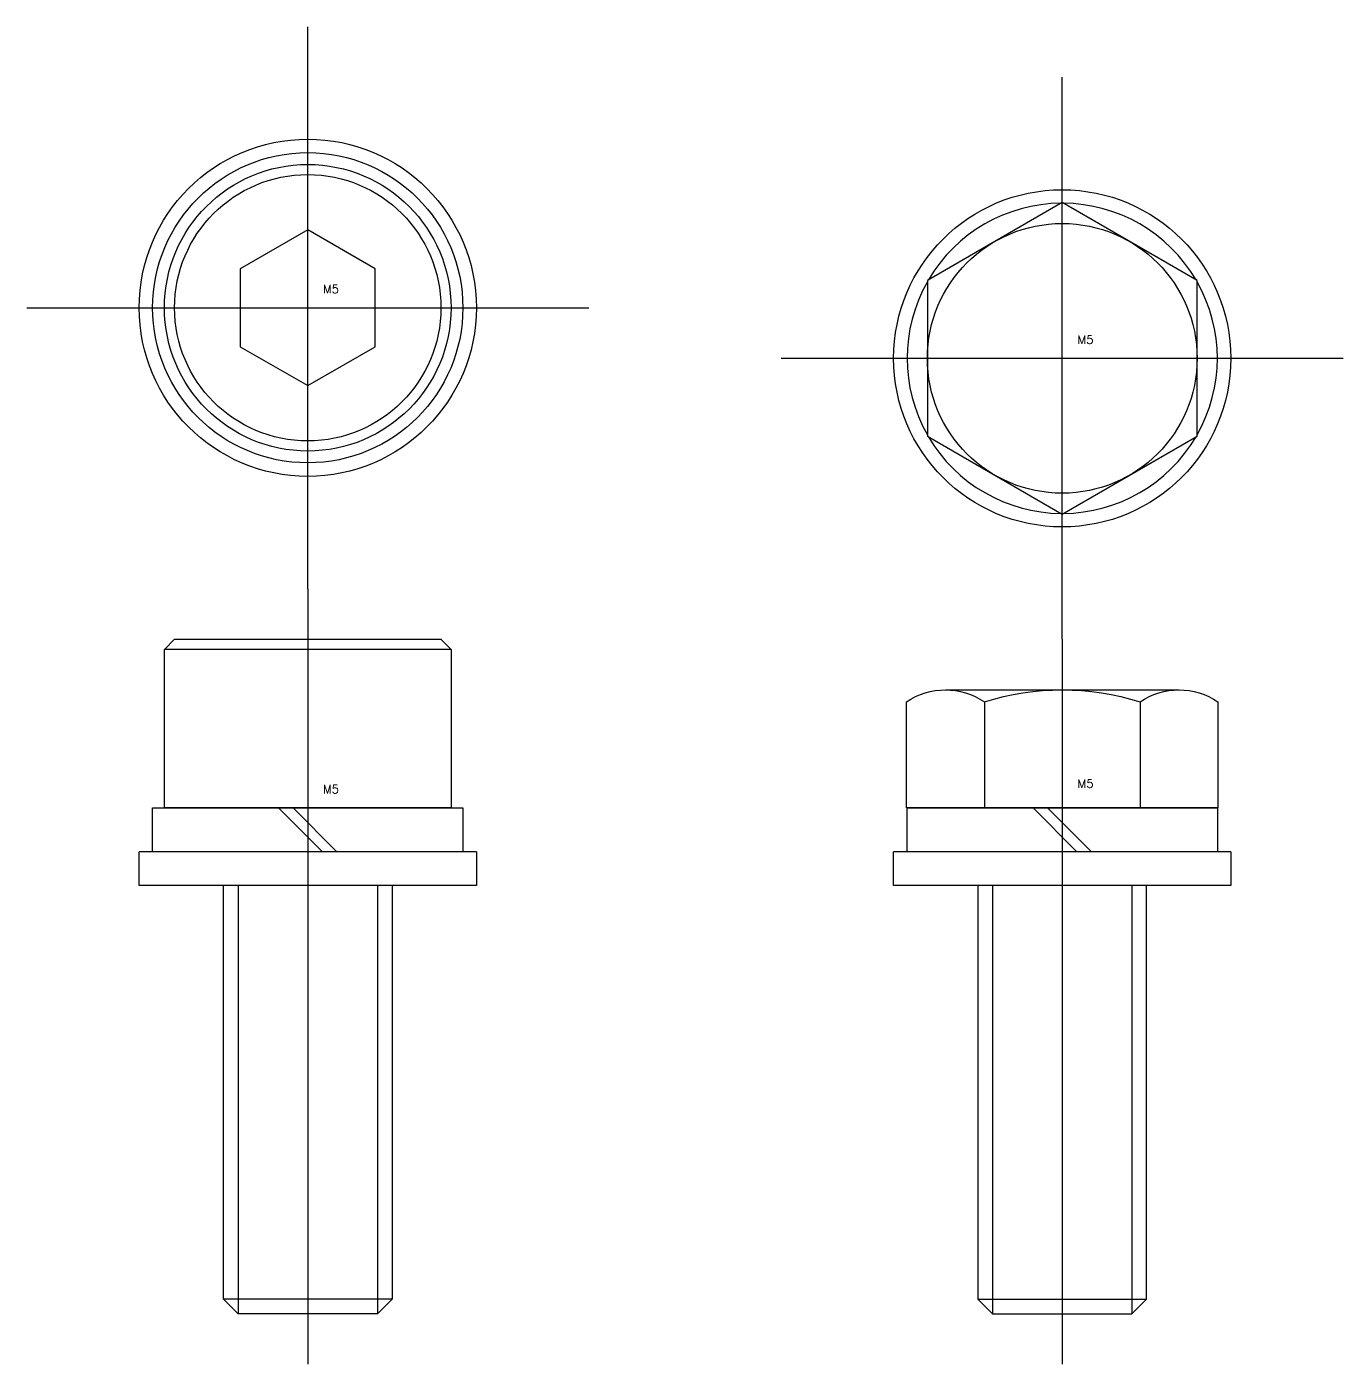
# Model space of a CAD drawing. Header units: millimetres. Extents: x 5559 to 5876, y 5929 to 6003.
# Drawn here: x 5837.24 to 5876.28, y 5949.91 to 5989.58 of the extents above; entities that cross this region are included whole.
import ezdxf

# ---------------------------------------------------------------- set-up
doc = ezdxf.new("R2010")
doc.units = ezdxf.units.MM
doc.linetypes.add('CENTER', pattern=[50.8, 31.75, -6.35, 6.35, -6.35])
doc.linetypes.add('HIDDEN', pattern=[9.525, 6.35, -3.175])
doc.layers.add('1', color=220, linetype='CENTER')
doc.layers.add('3', color=223, linetype='HIDDEN')
doc.styles.get("Standard").update_dxf_attribs({"font": 'romans.shx', "bigfont": 'whgtxt.shx'})

msp = doc.modelspace()

# ---------------------------------------------------------------- linework, layer by layer
at = {"color": 3}
for p, q in [((5845.574, 5983.555), (5843.574, 5982.403)), ((5847.574, 5982.403), (5845.574, 5983.555)), ((5843.574, 5982.403), (5843.574, 5980.091)), ((5847.574, 5980.091), (5847.574, 5982.403)), ((5843.574, 5980.091), (5845.574, 5978.939)), ((5845.574, 5978.939), (5847.574, 5980.091)), ((5841.324, 5971.114), (5841.624, 5971.414)), ((5849.824, 5971.114), (5841.324, 5971.114)), ((5841.324, 5966.414), (5841.324, 5971.114)), ((5841.624, 5971.414), (5849.524, 5971.414)), ((5849.524, 5971.414), (5849.824, 5971.114)), ((5849.824, 5971.114), (5849.824, 5966.414)), ((5864.485, 5969.914), (5871.413, 5969.914)), ((5865.64, 5969.557), (5865.64, 5966.414)), ((5870.258, 5969.557), (5870.258, 5966.414)), ((5840.974, 5965.114), (5840.974, 5966.414)), ((5840.974, 5966.414), (5850.174, 5966.414)), ((5849.824, 5966.414), (5841.324, 5966.414)), ((5846.008, 5965.114), (5844.708, 5966.414)), ((5846.441, 5965.114), (5845.141, 5966.414)), ((5850.174, 5966.414), (5850.174, 5965.114)), ((5863.349, 5965.114), (5863.349, 5966.414)), ((5863.349, 5966.414), (5872.549, 5966.414)), ((5868.382, 5965.114), (5867.082, 5966.414)), ((5868.816, 5965.114), (5867.516, 5966.414)), ((5872.549, 5966.414), (5872.549, 5965.114)), ((5840.574, 5964.114), (5840.574, 5965.114)), ((5850.574, 5965.114), (5840.574, 5965.114)), ((5850.174, 5965.114), (5840.974, 5965.114)), ((5850.574, 5965.114), (5850.574, 5964.114)), ((5862.949, 5964.114), (5862.949, 5965.114)), ((5872.949, 5965.114), (5862.949, 5965.114)), ((5872.549, 5965.114), (5863.349, 5965.114)), ((5872.949, 5965.114), (5872.949, 5964.114)), ((5850.574, 5964.114), (5840.574, 5964.114)), ((5843.074, 5951.847), (5843.074, 5964.114)), ((5848.074, 5964.114), (5848.074, 5951.847)), ((5872.949, 5964.114), (5862.949, 5964.114)), ((5865.449, 5964.114), (5865.449, 5951.847)), ((5870.449, 5951.847), (5870.449, 5964.114)), ((5843.507, 5951.414), (5843.074, 5951.847)), ((5848.074, 5951.847), (5843.074, 5951.847)), ((5848.074, 5951.847), (5847.641, 5951.414)), ((5865.449, 5951.847), (5870.449, 5951.847)), ((5865.449, 5951.847), (5865.882, 5951.414)), ((5870.016, 5951.414), (5870.449, 5951.847)), ((5847.641, 5951.414), (5843.507, 5951.414)), ((5865.882, 5951.414), (5870.016, 5951.414))]:
    msp.add_line(p, q, dxfattribs=at)
msp.add_lwpolyline([(5871.949, 5977.438), (5871.949, 5982.057), (5867.949, 5984.366), (5863.949, 5982.057), (5863.949, 5977.438), (5867.949, 5975.128), (5871.949, 5977.438)], dxfattribs=at)
msp.add_lwpolyline([(5863.33, 5966.414), (5863.33, 5969.557, -0.309401), (5865.64, 5969.557, -0.154701), (5870.258, 5969.557, -0.309401), (5872.568, 5969.557), (5872.568, 5966.414), (5863.33, 5966.414)], format="xyb", dxfattribs=at)
for centre, radius in [((5845.574, 5981.247), 5), ((5845.574, 5981.247), 4.6), ((5845.574, 5981.247), 4.25), ((5845.574, 5981.247), 3.95), ((5867.949, 5979.747), 5), ((5867.949, 5979.747), 4)]:
    msp.add_circle(centre, radius, dxfattribs=at)
for start, end in [(90.4082, 149.5918), (30.4082, 89.5918), (150.4082, 209.5918), (330.4082, 29.5918), (210.4082, 269.5918), (270.4082, 329.5918)]:
    msp.add_arc((5867.949, 5979.747), 4.6, start, end, dxfattribs=at)
at = {"layer": '1', "ltscale": 5}
for p, q in [((5845.574, 5972.914), (5845.574, 5989.581)), ((5867.949, 5971.414), (5867.949, 5988.081)), ((5837.241, 5981.247), (5853.908, 5981.247)), ((5859.616, 5979.747), (5876.282, 5979.747)), ((5845.574, 5972.914), (5845.574, 5949.914)), ((5867.949, 5971.414), (5867.949, 5949.914))]:
    msp.add_line(p, q, dxfattribs=at)
at = {"layer": '1', "color": 3, "linetype": 'ByBlock'}
for p, q in [((5843.507, 5964.114), (5843.507, 5951.414)), ((5847.641, 5964.114), (5847.641, 5951.414)), ((5865.882, 5964.114), (5865.882, 5951.414)), ((5870.016, 5964.114), (5870.016, 5951.414))]:
    msp.add_line(p, q, dxfattribs=at)

# ---------------------------------------------------------------- texts
at = {"layer": '3', "color": 3}
for p in [(5846.028, 5981.677), (5868.403, 5980.177), (5846.028, 5966.844), (5868.403, 5967.01)]:
    msp.add_text('M5', height=0.25, dxfattribs=at).set_placement(p)

doc.saveas('drawing.dxf')
